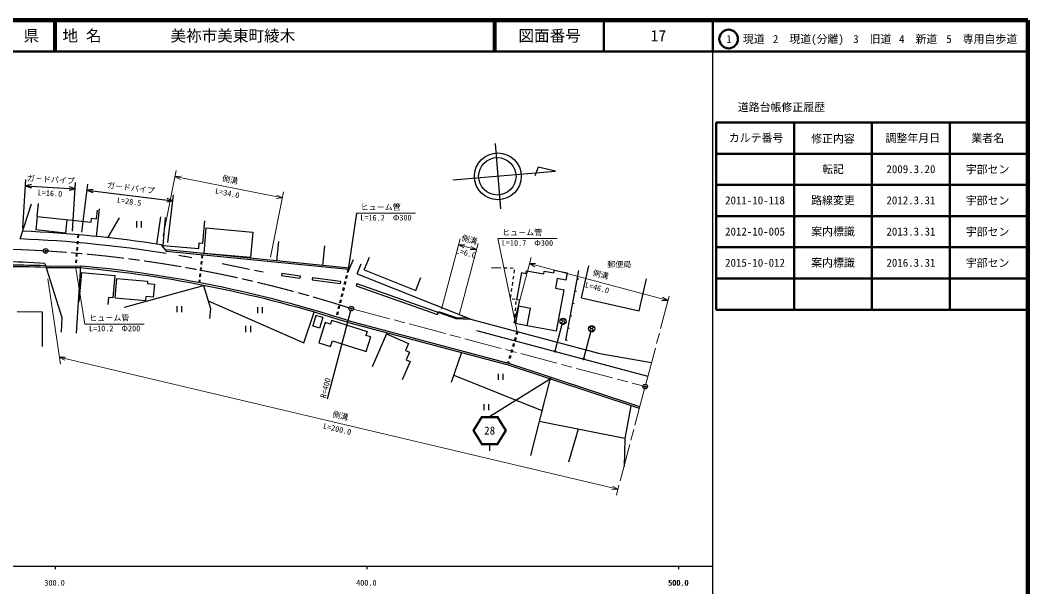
# Model space of a CAD drawing. Units: millimetres, scale not verified. Extents: x 40000 to 680000, y 20000 to 380000.
# Drawn here: x 356800 to 680000, y 198357 to 380000 of the extents above; entities that cross this region are included whole.
import ezdxf
from ezdxf.enums import TextEntityAlignment as Align

# ---------------------------------------------------------------- set-up
doc = ezdxf.new("R2010")
doc.units = ezdxf.units.MM
doc.header["$LTSCALE"] = 1000
doc.header["$PDMODE"] = 32
doc.header["$PDSIZE"] = 500
doc.linetypes.add('CHAIN', pattern=[18.5, 12, -1.5, 3.5, -1.5])
for name, color, linetype, lineweight in [('M-BGD', 7, 'Continuous', 25), ('M-BMK', 2, 'CHAIN', 13), ('M-BMK-SRVR', 3, 'Continuous', 25), ('M-STR-HTXT', 7, 'Continuous', 13), ('M-STR-STRC', 7, 'Continuous', 25), ('M-TTL', 2, 'Continuous', 140), ('M-TTL-BAND', 7, 'Continuous', 25), ('M-TTL-FRAM', 2, 'Continuous', 50), ('M-TTL-LINE', 7, 'Continuous', 50)]:
    doc.layers.add(name, color=color, linetype=linetype, lineweight=lineweight)
doc.layers.add('M-OTRS', color=6, linetype='Continuous')
doc.layers.add('M-TTL-TXT', color=7, linetype='Continuous')
doc.styles.add('@ＭＳ ゴシック', font='')
doc.styles.add('ＭＳ ゴシック', font='')
doc.styles.get('@ＭＳ ゴシック').set_extended_font_data('@MS Gothic')
doc.styles.get('ＭＳ ゴシック').set_extended_font_data('MS Gothic')

msp = doc.modelspace()

# ---------------------------------------------------------------- linework, layer by layer
at = {"layer": 'M-BGD'}
for p, q in [((509120, 340463), (510880, 319537)), ((522960, 332902), (521843, 330117)), ((528464, 331553), (522960, 332902)), ((495551, 328785), (528464, 331553)), ((356822, 309865), (360388, 321141)), ((362265, 317108), (362716, 321193)), ((362265, 317108), (361790, 312800)), ((362265, 317108), (379543, 315202)), ((381267, 316336), (381574, 319113)), ((381312, 310636), (382211, 319521)), ((400600, 308218), (401902, 316907)), ((402666, 307798), (403439, 316774)), ((464631, 318119), (462029, 300071)), ((371785, 316058), (371310, 311751)), ((379543, 315202), (379687, 316510)), ((379687, 316510), (381267, 316336)), ((384974, 310249), (388631, 316689)), ((394080, 315575), (394080, 313575)), ((395580, 315575), (395580, 313575)), ((415408, 308546), (416024, 315690)), ((371310, 311751), (361790, 312800)), ((375280, 311199), (375203, 310202)), ((375480, 311183), (375402, 310186)), ((416378, 313386), (415674, 305215)), ((416378, 313386), (431421, 312090)), ((431421, 312090), (430717, 303920)), ((374970, 307211), (374893, 306214)), ((375125, 309205), (375048, 308208)), ((375170, 307195), (375092, 306198)), ((375325, 309189), (375247, 308192)), ((402059, 307996), (403772, 305841)), ((402666, 307798), (414075, 306815)), ((414075, 306815), (414233, 308647)), ((414233, 308647), (415408, 308546)), ((439118, 302843), (439736, 309086)), ((453894, 301380), (454512, 307623)), ((374815, 305217), (374738, 304220)), ((375014, 305201), (374937, 304205)), ((462174, 300057), (403772, 305841)), ((462388, 300538), (403821, 306339)), ((415123, 304719), (415013, 303725)), ((415322, 304697), (415212, 303703)), ((430717, 303920), (415674, 305215)), ((467177, 299975), (468820, 304083)), ((364724, 302040), (370142, 284736)), ((364966, 301268), (376122, 301176)), ((365124, 300766), (376118, 300676)), ((374505, 301229), (374502, 301189)), ((374660, 303223), (374582, 302226)), ((374704, 301214), (374702, 301187)), ((376151, 301173), (374726, 279715)), ((374859, 303208), (374782, 302211)), ((414684, 300743), (414574, 299749)), ((414883, 300721), (414773, 299727)), ((414903, 302731), (414794, 301737)), ((415102, 302709), (414992, 301715)), ((421602, 301953), (430386, 300174)), ((463556, 303174), (462174, 300057)), ((464904, 298730), (466155, 301857)), ((507980, 300709), (510979, 300641)), ((511979, 300619), (512979, 300597)), ((536864, 290984), (539180, 301249)), ((376481, 299063), (375662, 289666)), ((376481, 299063), (387130, 298135)), ((387130, 298135), (386511, 291029)), ((414464, 298755), (414354, 297761)), ((414663, 298733), (414553, 297740)), ((431988, 299849), (434788, 299282)), ((440681, 298903), (440574, 298110)), ((440574, 298110), (446519, 297303)), ((440681, 298903), (446627, 298095)), ((446627, 298095), (446519, 297303)), ((450590, 297557), (450483, 296765)), ((450590, 297557), (459509, 296346)), ((461389, 298146), (461148, 297176)), ((461691, 298116), (461449, 297146)), ((461872, 300087), (461631, 299117)), ((462174, 300057), (461933, 299087)), ((464904, 298730), (501687, 284017)), ((467177, 299975), (483720, 293358)), ((483720, 293358), (485363, 297466)), ((513979, 300574), (514978, 300552)), ((514994, 297961), (514851, 296972)), ((515282, 299940), (515138, 298951)), ((516120, 290405), (517739, 299082)), ((517739, 299082), (519018, 298843)), ((519018, 298843), (519177, 299697)), ((519177, 299697), (524742, 298659)), ((524742, 298659), (524907, 299546)), ((524907, 299546), (527931, 298981)), ((527931, 298981), (528086, 299811)), ((528086, 299811), (532268, 299030)), ((531805, 277473), (535962, 299744)), ((532268, 299030), (531825, 296654)), ((387312, 290959), (387860, 297244)), ((387860, 297244), (397684, 296388)), ((390223, 288027), (415656, 294970)), ((397684, 296388), (397614, 295583)), ((397614, 295583), (399875, 295386)), ((399875, 295386), (399510, 291202)), ((414245, 296768), (414145, 295870)), ((414443, 296746), (414342, 295832)), ((415656, 294970), (417855, 287567)), ((450483, 296765), (459401, 295554)), ((459509, 296346), (459401, 295554)), ((460423, 294265), (460181, 293294)), ((460725, 294235), (460483, 293264)), ((460906, 296205), (460664, 295235)), ((461208, 296176), (460966, 295205)), ((464822, 295608), (464555, 294854)), ((464555, 294854), (490629, 285615)), ((464822, 295608), (496551, 284366)), ((514707, 295982), (514563, 294992)), ((529043, 297173), (528464, 294072)), ((531825, 296654), (529043, 297173)), ((535475, 297133), (535966, 297042)), ((555342, 286813), (557659, 297079)), ((385085, 291153), (384885, 288862)), ((386511, 291029), (385085, 291153)), ((387312, 290959), (397137, 290103)), ((397137, 290103), (397250, 291399)), ((399510, 291202), (397250, 291399)), ((459940, 292324), (459698, 291354)), ((460241, 292294), (460000, 291324)), ((514132, 292024), (513988, 291034)), ((514419, 294003), (514276, 293013)), ((528464, 294072), (531246, 293553)), ((528774, 280307), (531246, 293553)), ((534741, 293201), (535232, 293110)), ((536864, 290984), (555342, 286813)), ((407010, 288356), (407010, 286356)), ((408510, 288356), (408510, 286356)), ((417128, 290014), (447799, 276603)), ((432907, 288041), (432907, 286041)), ((434407, 288041), (434407, 286041)), ((458973, 288442), (458732, 287472)), ((459275, 288413), (459033, 287442)), ((459456, 290383), (459215, 289413)), ((459758, 290353), (459517, 289383)), ((514569, 290635), (515568, 290577)), ((515627, 287812), (515561, 286814)), ((516680, 288303), (515645, 282757)), ((515760, 289807), (515694, 288809)), ((517041, 290234), (516120, 290405)), ((516680, 288303), (517041, 290234)), ((520468, 287596), (516680, 288303)), ((534007, 289269), (534498, 289177)), ((355891, 286562), (363890, 286522)), ((363890, 286522), (363835, 275427)), ((370142, 284736), (370000, 280000)), ((417855, 287567), (417533, 284349)), ((447799, 276603), (451074, 286399)), ((451664, 285306), (450681, 282033)), ((453866, 284645), (451664, 285306)), ((453866, 284645), (452860, 281293)), ((462791, 286835), (455291, 258563)), ((458490, 286502), (458248, 285531)), ((458792, 286472), (458550, 285501)), ((490629, 285615), (490996, 286652)), ((490996, 286652), (496608, 284664)), ((496608, 284664), (496551, 284366)), ((496608, 284664), (500402, 284531)), ((515494, 285816), (515428, 284818)), ((519433, 282050), (520468, 287596)), ((533273, 285337), (533765, 285245)), ((429128, 281980), (429128, 279980)), ((430628, 281980), (430628, 279980)), ((452860, 281293), (450592, 281974)), ((454646, 283070), (452556, 276618)), ((456289, 282538), (454646, 283070)), ((456708, 283831), (456289, 282538)), ((456708, 283831), (468047, 280158)), ((461688, 283144), (512437, 269682)), ((461857, 283720), (512608, 270257)), ((496551, 284366), (501225, 284202)), ((501687, 284017), (542752, 273123)), ((515361, 283821), (515295, 282823)), ((519433, 282050), (515645, 282757)), ((528774, 280307), (519433, 282050)), ((532539, 281405), (533031, 281313)), ((468047, 280158), (467661, 278966)), ((469281, 278441), (467661, 278966)), ((467761, 273750), (469281, 278441)), ((474263, 279463), (469665, 268830)), ((474263, 279463), (481336, 276404)), ((503163, 280522), (558162, 265932)), ((515546, 278272), (515264, 277313)), ((515836, 278195), (515554, 277236)), ((516111, 280191), (515828, 279232)), ((516401, 280114), (516118, 279155)), ((452556, 276618), (456387, 275377)), ((456387, 275377), (456990, 277239)), ((456990, 277239), (467761, 273750)), ((481336, 276404), (480351, 274128)), ((514981, 276354), (514699, 275394)), ((515271, 276277), (514989, 275317)), ((531805, 277473), (532297, 277381)), ((480351, 274128), (481658, 273563)), ((481658, 273563), (480620, 271164)), ((498326, 273425), (495065, 263865)), ((513852, 272516), (513570, 271557)), ((514142, 272439), (513860, 271480)), ((514417, 274435), (514134, 273476)), ((514707, 274358), (514424, 273399)), ((542752, 273123), (559306, 270242)), ((481877, 270621), (479300, 264663)), ((480620, 271164), (481877, 270621)), ((555393, 255493), (512437, 269682)), ((555581, 256062), (512608, 270257)), ((513287, 270598), (513128, 270056)), ((513577, 270521), (513421, 269988)), ((495859, 266194), (524150, 254890)), ((510061, 266675), (510061, 264675)), ((511561, 266675), (511561, 264675)), ((526688, 264817), (520452, 240430)), ((505492, 256948), (505492, 254948)), ((506992, 256948), (506992, 254948)), ((552637, 256403), (550703, 245957)), ((550703, 245957), (523257, 251400)), ((535775, 248918), (532722, 238293)), ((550703, 245957), (550474, 236949))]:
    msp.add_line(p, q, dxfattribs=at)
for centre, radius in [((510004, 329958), 7500), ((509846, 329953), 6000)]:
    msp.add_circle(centre, radius, dxfattribs=at)
for centre, radius, start, end in [((340469, -93216), 405912, 81.2727, 87.5808), ((340469, -93216), 403412, 80.98619, 87.6768), ((340469, -93216), 403412, 79.81307, 80.40202), ((351439, -115455), 416442, 88.11675, 92.08832), ((351439, -115455), 416942, 88.14076, 92.06735), ((340469, -93216), 396000, 86.48843, 90.5294), ((340469, -93216), 396000, 72.14944, 84.83445), ((340469, -93216), 395400, 72.14717, 84.82818)]:
    msp.add_arc(centre, radius, start, end, dxfattribs=at)
at = {"layer": 'M-BMK'}
for p, q in [((557457, 263274), (564957, 291546)), ((463708, 287367), (556540, 262741)), ((557072, 261824), (548026, 227723))]:
    msp.add_line(p, q, dxfattribs=at)
for start, end in [(86.59586, 100.70499), (72.27188, 86.381)]:
    msp.add_arc((340469, -93216), 400000, start, end, dxfattribs=at)
at = {"layer": 'M-BMK-SRVR'}
for centre in [(364969, 306033), (462984, 287560), (557265, 262549)]:
    msp.add_circle(centre, 750, dxfattribs=at)
for p in [(364969, 306033), (462984, 287560), (557265, 262549)]:
    msp.add_point(p, dxfattribs=at)
at = {"layer": 'M-OTRS'}
msp.add_point((557265, 262549), dxfattribs=at)
at = {"layer": 'M-STR-HTXT'}
for p, q in [((402636, 310899), (406796, 331820)), ((408402, 329989), (406406, 329859)), ((406406, 329859), (440895, 323000)), ((406406, 329859), (408200, 328974)), ((437124, 304040), (441285, 324962)), ((440895, 323000), (439101, 323885)), ((438899, 322869), (440895, 323000)), ((464631, 318119), (483631, 318119)), ((491906, 287387), (497892, 309949)), ((499379, 308021), (497379, 308016)), ((497379, 308016), (503178, 306478)), ((497379, 308016), (499113, 307021)), ((497706, 285849), (503691, 308411)), ((503178, 306478), (501444, 307473)), ((510000, 310000), (529000, 310000)), ((510000, 310000), (516256, 280152)), ((501178, 306473), (503178, 306478)), ((515100, 283003), (520647, 303913)), ((377594, 282607), (374596, 301188)), ((522134, 301985), (520134, 301980)), ((520134, 301980), (564596, 290185)), ((520134, 301980), (521868, 300984)), ((365660, 297116), (369688, 269690)), ((564596, 290185), (562862, 291180)), ((562596, 290180), (564596, 290185)), ((377594, 282607), (396594, 282607)), ((371355, 272015), (369356, 271955)), ((548539, 229657), (369356, 271955)), ((369356, 271955), (371117, 271008)), ((546540, 229597), (548539, 229657)), ((548539, 229657), (546778, 230604))]:
    msp.add_line(p, q, dxfattribs=at)
at = {"layer": 'M-STR-STRC'}
for p, q in [((357665, 313332), (358633, 328938)), ((360469, 327339), (358509, 326942)), ((358509, 326942), (374478, 325952)), ((358509, 326942), (360405, 326306)), ((374478, 325952), (372582, 326588)), ((373634, 312342), (374602, 327948)), ((376619, 312087), (378522, 327467)), ((372518, 325555), (374478, 325952)), ((380258, 325758), (378277, 325482)), ((378277, 325482), (405782, 322077)), ((378277, 325482), (380130, 324731)), ((404124, 308682), (406027, 324062)), ((403801, 321801), (405782, 322077)), ((405782, 322077), (403928, 322828)), ((528417, 273978), (530686, 282532)), ((530547, 283639), (530448, 283757)), ((530792, 283500), (530547, 283639)), ((531093, 283497), (530792, 283500)), ((531338, 283385), (531093, 283497)), ((531444, 283249), (531338, 283385)), ((539699, 281211), (539600, 281329)), ((539944, 281072), (539699, 281211)), ((537569, 271550), (539838, 280104)), ((540245, 281069), (539944, 281072)), ((540490, 280958), (540245, 281069)), ((540596, 280821), (540490, 280958)), ((507385, 252959), (526614, 264878)), ((504749, 252959), (501985, 248459)), ((504917, 252659), (502337, 248459)), ((504749, 252959), (510021, 252959)), ((504917, 252659), (509853, 252659)), ((512433, 248459), (509853, 252659)), ((512785, 248459), (510021, 252959)), ((501985, 248459), (504749, 243959)), ((502337, 248459), (504917, 244259)), ((509853, 244259), (512433, 248459)), ((510021, 243959), (512785, 248459)), ((504749, 243959), (510021, 243959)), ((504917, 244259), (509853, 244259)), ((507385, 243959), (507385, 241959))]:
    msp.add_line(p, q, dxfattribs=at)
for centre, radius in [((530943, 283498), 1000), ((540095, 281071), 1000), ((528379, 273833), 150), ((528379, 273833), 120), ((528379, 273833), 90), ((528379, 273833), 60), ((528379, 273833), 30), ((537530, 271405), 150), ((537530, 271405), 120), ((537530, 271405), 90), ((537530, 271405), 60), ((537530, 271405), 30), ((526742, 264957), 150), ((526742, 264957), 120), ((526742, 264957), 90), ((526742, 264957), 60), ((526742, 264957), 30)]:
    msp.add_circle(centre, radius, dxfattribs=at)
for centre, start, end in [((530944, 283253), 179.55488, 359.55488), ((530948, 283753), 359.55488, 179.55488), ((540100, 281325), 359.55488, 179.55488), ((540096, 280825), 179.55488, 359.55488)]:
    msp.add_arc(centre, 500, start, end, dxfattribs=at)
for p in [(528379, 273833), (537530, 271405), (526742, 264957)]:
    msp.add_point(p, dxfattribs=at)
at = {"layer": 'M-TTL'}
for p, q in [((680000, 380000), (40000, 380000)), ((680000, 20000), (680000, 380000))]:
    msp.add_line(p, q, dxfattribs=at)
at = {"layer": 'M-TTL-BAND'}
for p, q in [((579000, 20000), (579000, 370000)), ((40000, 205000), (579000, 205000)), ((368000, 205000), (368000, 204000)), ((468000, 205000), (468000, 204000)), ((568000, 205000), (568000, 204000))]:
    msp.add_line(p, q, dxfattribs=at)
at = {"layer": 'M-TTL-FRAM'}
for p, q in [((580000, 347197), (580000, 287197)), ((580000, 347197), (680000, 347197)), ((580000, 287197), (680000, 287197))]:
    msp.add_line(p, q, dxfattribs=at)
at = {"layer": 'M-TTL-LINE'}
for p, q in [((367750, 380000), (367750, 370000)), ((368250, 380000), (368250, 370000)), ((508747, 380000), (508747, 370000)), ((509247, 380000), (509247, 370000)), ((543997, 380000), (543997, 370000)), ((579000, 380000), (579000, 370000)), ((40000, 370000), (680000, 370000)), ((605000, 347197), (605000, 287197)), ((630000, 347197), (630000, 287197)), ((655000, 347197), (655000, 287197)), ((580000, 337197), (680000, 337197)), ((580000, 327197), (680000, 327197)), ((580000, 317197), (680000, 317197)), ((580000, 307197), (680000, 307197)), ((580000, 297197), (680000, 297197))]:
    msp.add_line(p, q, dxfattribs=at)
msp.add_circle((584031, 373958), 3000, dxfattribs=at)

# ---------------------------------------------------------------- texts
at = {"layer": 'M-BGD', "style": 'ＭＳ ゴシック'}
msp.add_text('郵便局', height=1833, dxfattribs=at).set_placement((548958, 300236), align=Align.BOTTOM_CENTER)
msp.add_text('R=400', height=1833, rotation=75.143, dxfattribs=at).set_placement((455291, 258563), align=Align.BOTTOM_LEFT)
at = {"layer": 'M-STR-HTXT', "style": 'ＭＳ ゴシック'}
for rotation, p in [(348.753, (423846, 327410)), (345.143, (500535, 308214)), (345.143, (542621, 297049)), (346.718, (459177, 251779))]:
    msp.add_text('側溝', height=1833, rotation=rotation, dxfattribs=at).set_placement(p, align=Align.BOTTOM_CENTER)
at = {"layer": 'M-STR-HTXT', "style": '@ＭＳ ゴシック'}
for s, rotation, p in [('L=34.0', 348.753, (423455, 325449)), ('L=6.0', 345.143, (500022, 306280)), ('L=46.0', 345.143, (542109, 295116)), ('L=200.0', 346.718, (458718, 249833))]:
    msp.add_text(s, height=1833, rotation=rotation, dxfattribs=at).set_placement(p, align=Align.TOP_CENTER)
at = {"layer": 'M-STR-HTXT', "style": 'ＭＳ ゴシック'}
for p in [(466006, 318619), (511375, 310500), (378969, 283107)]:
    msp.add_text('ヒュ－ム管', height=1833, dxfattribs=at).set_placement(p, align=Align.BOTTOM_LEFT)
for s, p in [('L=16.2\u3000Φ300', (474131, 317619)), ('L=10.7\u3000Φ300', (519500, 309500)), ('L=10.2\u3000Φ200', (387094, 282107))]:
    msp.add_text(s, height=1833, dxfattribs=at).set_placement(p, align=Align.TOP_CENTER)
at = {"layer": 'M-STR-STRC', "style": 'ＭＳ ゴシック'}
for rotation, p in [(356.451, (366555, 327445)), (352.944, (392152, 324772))]:
    msp.add_text('ガ－ドパイプ', height=1833, rotation=rotation, dxfattribs=at).set_placement(p, align=Align.BOTTOM_CENTER)
at = {"layer": 'M-STR-STRC', "style": '@ＭＳ ゴシック'}
for s, rotation, p in [('L=16.0', 356.451, (366432, 325449)), ('L=28.5', 352.944, (391906, 322787))]:
    msp.add_text(s, height=1833, rotation=rotation, dxfattribs=at).set_placement(p, align=Align.TOP_CENTER)
at = {"layer": 'M-STR-STRC', "style": 'ＭＳ ゴシック'}
msp.add_text('28', height=2566, dxfattribs=at).set_placement((507385, 248459), align=Align.MIDDLE_CENTER)
at = {"layer": 'M-TTL-BAND', "style": 'ＭＳ ゴシック'}
for s, p in [('300.0', (367844, 198195)), ('400.0', (467844, 198195)), ('500.0', (567844, 198195)), ('500.0', (568000, 198195))]:
    msp.add_text(s, height=1833, dxfattribs=at).set_placement(p, align=Align.BOTTOM_CENTER)
at = {"layer": 'M-TTL-TXT', "style": 'ＭＳ ゴシック'}
for s, height, p in [('山\u3000口\u3000県', 3666, (350375, 375000)), ('図面番号', 3666, (526622, 375000)), ('17', 3666, (561497, 375000)), ('1\u3000現道', 2566, (589448, 373958)), ('2\u3000現道(分離)', 2566, (609619, 373958)), ('3\u3000旧道', 2566, (630121, 373958)), ('4\u3000新道', 2566, (644824, 373958)), ('5\u3000専用自歩道', 2566, (665228, 373958)), ('道路台帳修正履歴', 2566, (600968, 352113)), ('カルテ番号', 2566, (592839, 342277)), ('修正内容', 2566, (617509, 342023)), ('調整年月日', 2566, (643089, 342197)), ('業者名', 2566, (667134, 342197)), ('転記', 2566, (617500, 332245)), ('2009.3.20', 2566, (642500, 332245)), ('宇部セン', 2566, (667077, 332189)), ('2011-10-118', 2566, (592500, 322245)), ('路線変更', 2566, (617500, 322245)), ('2012.3.31', 2566, (642500, 322245)), ('宇部セン', 2566, (667077, 322189)), ('案内標識', 2566, (617500, 312245)), ('宇部セン', 2566, (667077, 312189)), ('2012-10-005', 2566, (592500, 312245)), ('2013.3.31', 2566, (642500, 312245)), ('案内標識', 2566, (617500, 302245)), ('宇部セン', 2566, (667077, 302189)), ('2015-10-012', 2566, (592500, 302245)), ('2016.3.31', 2566, (642500, 302245))]:
    msp.add_text(s, height=height, dxfattribs=at).set_placement(p, align=Align.MIDDLE_CENTER)
for s, p in [('地 名', (370380, 375000)), ('美祢市美東町綾木', (405024, 375000))]:
    msp.add_text(s, height=3666, dxfattribs=at).set_placement(p, align=Align.MIDDLE_LEFT)

doc.saveas('drawing.dxf')
